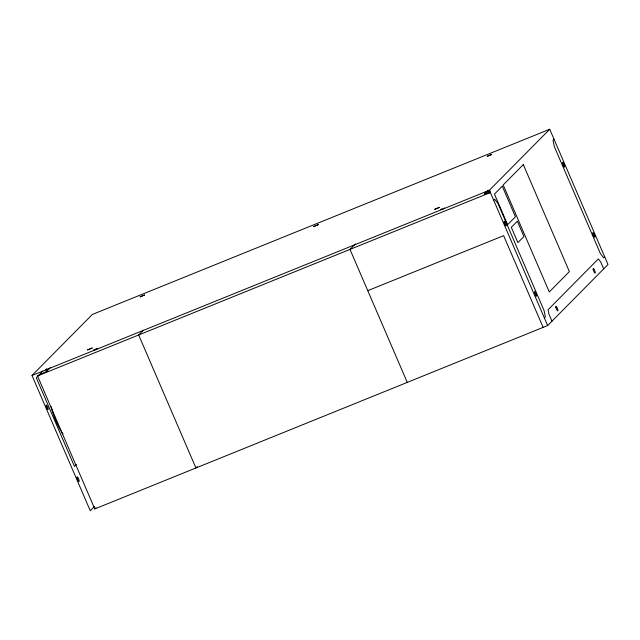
<?xml version="1.0" encoding="UTF-8"?>
<svg xmlns="http://www.w3.org/2000/svg" width="640" height="640" viewBox="0 0 640 640"><rect width="100%" height="100%" fill="white"/><g stroke="black" fill="none" stroke-linecap="round" stroke-linejoin="round"><path stroke-width="0.96" d="M97.68 348.464L97.128 348.888M94.472 506.504L90.264 510.76L32 375.48L92.352 314.456L549.736 129.24L608 264.52L547.648 325.544L94.792 508.928L37.52 375.944L46.504 371.432L50.416 367.472M42.808 371.144L36.272 377.744L74.456 466.4L76.416 464.424M143.392 330.2L138.656 334.984L195.928 467.976L197.28 466.608M355.4 243.936L349.992 249.408L407.264 382.392M94.792 508.928L96.024 507.68M488.184 190.2L484.264 194.16L490.376 192.56L37.52 375.944M32 375.48L489.392 190.264L549.736 129.24M493.664 200.2L494.672 199.184L497.984 203.52L544.064 310.52L545.36 316.88L544.36 317.904M554.016 139.176L553.016 140.192L554.312 146.56L600.392 253.56L603.704 257.888L604.712 256.872M440.496 209.64L442.744 209.048M93.632 350.04L94.08 349.8M96.672 349.12L93.872 350.296M441.272 209.208L441.816 208.944M443.328 208.784L444.48 207.912M95.208 349.28L95.808 349.024M485.984 191.92L489.6 190.456M484.712 193.312L490.256 191.064M367.76 290.68L503.624 235.664L543.12 327.376M96.888 348.624L97.288 348.504M603.688 268.872L600.728 262L598.36 258.904L548.072 309.76L549 314.304L551.96 321.184M489.392 190.264L547.648 325.544M46.664 368.568L47.848 371.304M45.808 369.416L46.6 371.24M62.992 434A22.152 5 68 0 1 51.208 406.632M87.6 349.92L92.16 348.008L87.6 349.92M140.128 296.856L144.528 295L140.128 296.856M313.64 226.584L318.208 224.672L313.64 226.584M434.792 209.328L439.352 207.408L434.792 209.328M487.32 156.256L491.728 154.408L487.32 156.256M523.304 164.608L503.192 184.952L549.272 291.952L569.384 271.608L523.304 164.608M502.272 186.2L494.456 194.104L507.624 224.68L515.44 216.776L502.272 186.2M517.36 221.232L511.32 227.328L517.904 242.616L523.936 236.512L517.36 221.232M77.096 477.864A2.504 0.568 68 0 0 78.944 481.504A2.504 0.568 68 0 0 78.264 478.16A2.504 0.568 68 0 0 77.096 477.864M562.576 163.376A2.424 0.544 68 0 0 564.36 166.896A2.424 0.544 68 0 0 563.704 163.664A2.424 0.544 68 0 0 562.576 163.376M592.824 233.648A2.504 0.568 68 0 0 594.672 237.288A2.504 0.568 68 0 0 593.992 233.944A2.504 0.568 68 0 0 592.824 233.648M504.2 222.328A2.504 0.568 68 0 0 506.048 225.968A2.504 0.568 68 0 0 505.368 222.624A2.504 0.568 68 0 0 504.2 222.328M534.488 292.64A2.504 0.568 68 0 0 536.328 296.28A2.504 0.568 68 0 0 535.648 292.944A2.504 0.568 68 0 0 534.488 292.64M555.84 307.256A2.504 0.568 68 0 0 557.68 310.896A2.504 0.568 68 0 0 557 307.552A2.504 0.568 68 0 0 555.84 307.256M593.2 269.48A2.504 0.568 68 0 0 595.04 273.12A2.504 0.568 68 0 0 594.36 269.776A2.504 0.568 68 0 0 593.2 269.48M46.192 406.064A2.424 0.544 68 0 0 47.976 409.576A2.424 0.544 68 0 0 47.312 406.352A2.424 0.544 68 0 0 46.192 406.064M562.544 163.336A2.504 0.568 68 0 0 564.392 166.976A2.504 0.568 68 0 0 563.704 163.632A2.504 0.568 68 0 0 562.544 163.336"/></g></svg>
